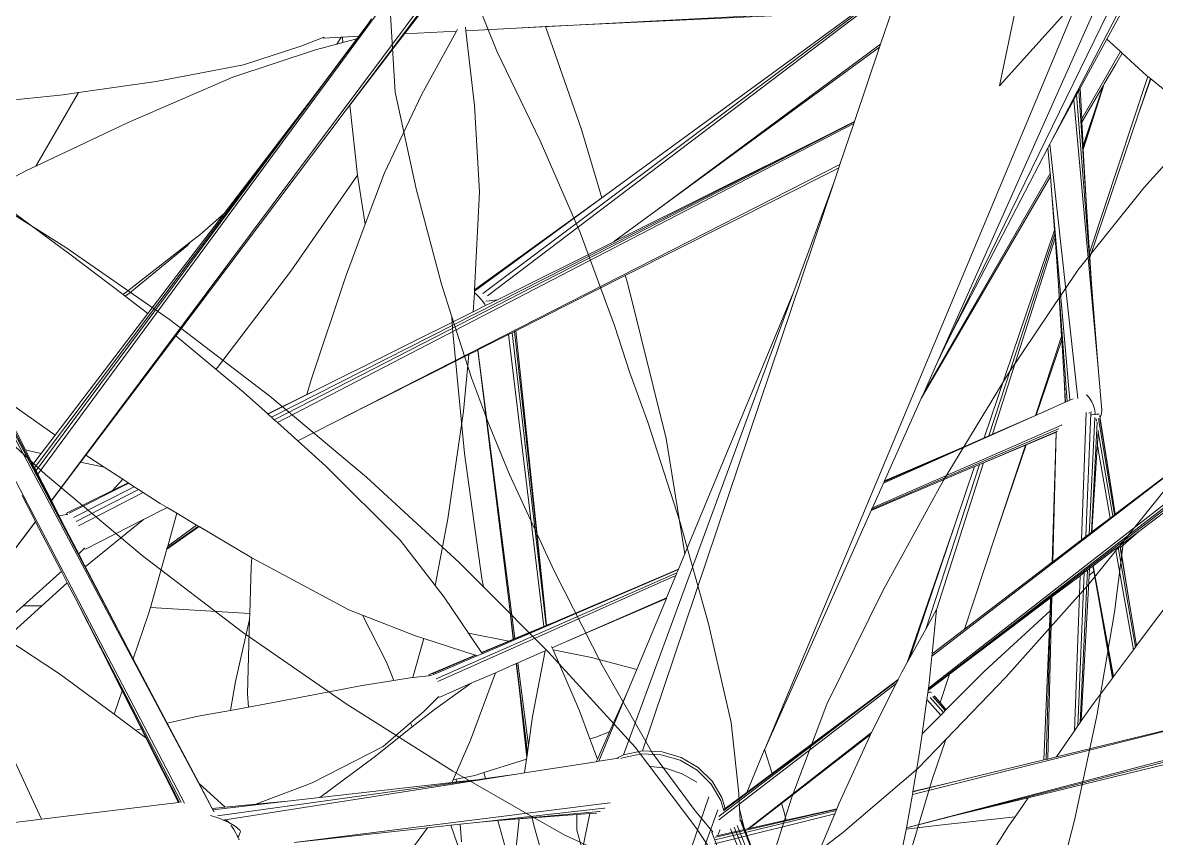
# Model space of a CAD drawing. Header units: millimetres. Extents: x 18 to 174501, y 22 to 24571.
# Drawn here: x 22223.2 to 22362, y 5864.1 to 5964 of the extents above; entities that cross this region are included whole.
import ezdxf

# ---------------------------------------------------------------- set-up
doc = ezdxf.new("R2010")
doc.units = ezdxf.units.MM
doc.header["$MEASUREMENT"] = 0
doc.layers.add('Edges', color=7, linetype='Continuous', lineweight=18)

# ---------------------------------------------------------------- blocks, each defined once
blk = doc.blocks.new('BAMBOOPLAN')
at = {"layer": 'Edges'}
for p, q in [((-1.2122, 12.7413), (-1.2841, 12.5703)), ((-1.2841, 12.5703), (-1.3467, 12.3961)), ((-2.5293, 12.5373), (-2.4326, 12.4265)), ((-2.6366, 12.4436), (-2.5775, 12.3004)), ((-2.4326, 12.4265), (-2.3097, 12.303)), ((-1.3467, 12.3961), (-1.4028, 12.1847)), ((-2.3097, 12.303), (-2.1917, 12.1742)), ((-2.5775, 12.3004), (-2.4877, 12.1529)), ((-1.4028, 12.1847), (-1.4492, 11.9711)), ((-2.1917, 12.1742), (-2.0815, 12.0402)), ((-2.4877, 12.1529), (-2.3914, 12.0096)), ((-1.0751, 12.0874), (-1.1162, 11.9745)), ((-2.0815, 12.0402), (-2.0293, 11.9708)), ((-2.3914, 12.0096), (-2.3554, 11.9617)), ((-2.0293, 11.9708), (-1.971, 11.8994)), ((-1.4492, 11.9711), (-1.4858, 11.7558)), ((-1.1162, 11.9745), (-1.1494, 11.8832)), ((-1.1162, 11.9745), (-1.0908, 11.8513)), ((-2.3554, 11.9617), (-2.3478, 11.9429)), ((-2.3554, 11.9617), (-2.287, 11.8708)), ((-2.3478, 11.9429), (-2.2568, 11.7425)), ((-3.2482, 11.9056), (-3.0336, 11.8556)), ((-1.971, 11.8994), (-1.8604, 11.752)), ((-2.287, 11.8708), (-2.2332, 11.8054)), ((-1.1494, 11.8832), (-1.2329, 11.6828)), ((-3.0336, 11.8556), (-2.8212, 11.7958)), ((-1.0908, 11.8513), (-1.0609, 11.6698)), ((-2.8212, 11.7958), (-2.6117, 11.7264)), ((-2.2332, 11.8054), (-2.1702, 11.734)), ((-1.8604, 11.752), (-1.756, 11.6006)), ((-1.4858, 11.7558), (-1.514, 11.535)), ((-2.2568, 11.7425), (-2.1566, 11.5461)), ((-2.1702, 11.734), (-2.0416, 11.5999)), ((-2.6117, 11.7264), (-2.4055, 11.6476)), ((-1.2329, 11.6828), (-1.297, 11.545)), ((-1.0609, 11.6698), (-1.0385, 11.487)), ((-2.4055, 11.6476), (-2.2032, 11.5597)), ((-2.0416, 11.5999), (-1.9079, 11.4714)), ((-1.756, 11.6006), (-1.6621, 11.4502)), ((-3.14, 11.5569), (-2.9377, 11.4689)), ((-2.2032, 11.5597), (-2.1492, 11.5332)), ((-2.1566, 11.5461), (-2.1492, 11.5332)), ((-2.1492, 11.5332), (-2.0053, 11.4627)), ((-1.514, 11.535), (-1.5192, 11.3616)), ((-1.297, 11.545), (-1.3269, 11.4809)), ((-1.297, 11.545), (-1.297, 11.471)), ((-1.9079, 11.4714), (-1.7745, 11.3546)), ((-1.3269, 11.4809), (-1.4149, 11.3314)), ((-1.297, 11.471), (-1.2894, 11.2868)), ((-1.0385, 11.487), (-1.0234, 11.3032)), ((-2.9377, 11.4689), (-2.7316, 11.3901)), ((-2.0053, 11.4627), (-1.8066, 11.3549)), ((-1.6621, 11.4502), (-1.6088, 11.3371)), ((-2.7316, 11.3901), (-2.522, 11.3207)), ((-1.8066, 11.3549), (-1.6606, 11.2564)), ((-1.7745, 11.3546), (-1.6714, 11.2838)), ((-1.5192, 11.3616), (-1.515, 11.2054)), ((-1.6088, 11.3371), (-1.5989, 11.3121)), ((-1.4149, 11.3314), (-1.5062, 11.195)), ((-2.522, 11.3207), (-2.3097, 11.261)), ((-1.5989, 11.3121), (-1.5817, 11.2849)), ((-1.5989, 11.3121), (-1.5915, 11.2937)), ((-1.5895, 11.2937), (-1.5915, 11.2937)), ((-1.5915, 11.2937), (-1.5908, 11.2919)), ((-1.5883, 11.2927), (-1.5895, 11.2937)), ((-1.5885, 11.2906), (-1.5149, 11.2036)), ((-1.5883, 11.2927), (-1.5817, 11.2849)), ((-1.6714, 11.2838), (-1.6311, 11.2596)), ((-0.5329, 10.0512), (-1.6024, 11.274)), ((-0.7768, 10.3326), (-1.5974, 11.2788)), ((-0.852, 10.4202), (-1.5932, 11.2834)), ((-1.5817, 11.2849), (-1.515, 11.2054)), ((-2.3097, 11.261), (-2.095, 11.2109)), ((-1.6606, 11.2564), (-1.5731, 11.1898)), ((-1.6313, 11.2574), (-1.6311, 11.2596)), ((-1.6313, 11.2574), (-1.5731, 11.1898)), ((-1.6311, 11.2596), (-1.6296, 11.2588)), ((-2.095, 11.2109), (-1.9382, 11.1811)), ((-1.9382, 11.1811), (-1.9298, 11.1677)), ((-1.9382, 11.1811), (-1.873, 11.1687)), ((-1.9298, 11.1677), (-1.8037, 10.9865)), ((-1.873, 11.1687), (-1.6976, 11.1526)), ((3.634, -1.6645), (3.5384, -2.4491)), ((3.6548, -1.6566), (3.5947, -2.0664)), ((3.5326, -2.4972), (3.6034, -1.6887)), ((3.642, -1.7851), (3.6288, -1.8637)), ((2.1456, -3.2292), (2.5992, -1.8133)), ((2.4097, -2.4178), (2.605, -1.8166)), ((2.6093, -1.8181), (2.4543, -2.2838)), ((3.4778, -2.0026), (3.4548, -1.823)), ((3.4681, -3.2333), (3.5589, -1.8089)), ((3.4778, -2.0026), (3.5524, -1.8264)), ((3.6288, -1.8637), (3.6125, -1.9603)), ((3.6288, -1.8637), (3.6583, -1.8765)), ((2.5174, -1.8841), (2.1083, -3.1934)), ((3.6325, -2.0097), (3.6583, -1.8765)), ((3.6578, -1.9001), (3.6621, -1.8782)), ((3.6622, -1.8783), (3.6578, -1.9001)), ((3.6583, -1.8765), (3.6621, -1.8782)), ((3.6621, -1.8782), (3.6622, -1.8783)), ((3.6622, -1.8783), (3.7156, -1.9015)), ((3.65, -1.9392), (3.6578, -1.9001)), ((3.7156, -1.9015), (3.7181, -1.9024)), ((3.7218, -2.227), (3.7181, -1.9024)), ((3.7181, -1.9024), (3.7233, -1.9043)), ((3.7237, -1.9677), (3.7233, -1.9043)), ((3.7233, -1.9043), (3.724, -1.9045)), ((3.724, -1.9045), (3.7237, -1.9677)), ((3.724, -1.9045), (3.7583, -1.9168)), ((2.6459, -2.1825), (3.2567, -1.9355)), ((3.2567, -1.9384), (3.2572, -2.0015)), ((3.635, -2.0156), (3.6493, -1.943)), ((3.6493, -1.943), (3.65, -1.9392)), ((3.6493, -1.943), (3.6497, -1.9652)), ((3.65, -1.9392), (3.6528, -2.0598)), ((2.6929, -2.1637), (3.1987, -1.9616)), ((3.2038, -1.9595), (2.7414, -2.6405)), ((3.2087, -1.9576), (2.7508, -2.642)), ((2.9178, -2.3661), (3.1987, -1.9616)), ((3.6125, -1.9603), (3.6117, -1.9648)), ((3.6325, -2.0097), (3.6125, -1.9603)), ((3.6087, -1.9831), (3.5947, -2.0664)), ((3.6104, -1.9727), (3.6087, -1.9831)), ((3.8018, -2.4126), (3.6087, -1.9831)), ((3.6117, -1.9648), (3.6104, -1.9727)), ((3.7429, -2.2771), (3.6104, -1.9727)), ((3.6868, -2.1437), (3.6117, -1.9648)), ((3.6502, -2.0532), (3.6497, -1.9652)), ((3.6497, -1.9652), (3.6512, -2.0556)), ((3.7251, -2.2348), (3.7237, -1.9677)), ((2.9803, -2.4051), (3.2572, -2.0015)), ((3.2572, -2.0015), (3.2572, -2.0067)), ((2.9803, -2.4051), (3.2572, -2.0067)), ((3.2572, -2.0067), (3.2583, -2.144)), ((3.635, -2.0156), (3.6325, -2.0097)), ((3.6502, -2.0532), (3.635, -2.0156)), ((3.6512, -2.0556), (3.6502, -2.0532)), ((3.6528, -2.0598), (3.6512, -2.0556)), ((3.6868, -2.1437), (3.6528, -2.0598)), ((3.5931, -2.077), (3.5384, -2.4491)), ((3.5941, -2.07), (3.5931, -2.077)), ((3.6115, -2.1184), (3.5931, -2.077)), ((3.5947, -2.0664), (3.5941, -2.07)), ((3.5941, -2.07), (3.7856, -2.4745)), ((3.7039, -3.039), (4.3226, -2.0866)), ((3.7045, -3.042), (4.3287, -2.0901)), ((3.7057, -3.0412), (4.3342, -2.0929)), ((3.5278, -2.552), (3.6115, -2.1184)), ((3.6137, -2.1232), (3.6115, -2.1184)), ((3.5267, -2.5638), (3.6137, -2.1232)), ((3.6266, -2.1522), (3.6137, -2.1232)), ((3.2583, -2.1446), (2.4683, -2.9685)), ((3.2583, -2.148), (2.4754, -2.9715)), ((3.2583, -2.144), (3.2068, -2.1972)), ((3.2583, -2.144), (3.2583, -2.1446)), ((3.2583, -2.1446), (3.2583, -2.148)), ((3.2583, -2.148), (3.2588, -2.2237)), ((3.7735, -2.482), (3.6266, -2.1522)), ((3.6511, -2.2093), (3.6266, -2.1522)), ((3.7218, -2.227), (3.6868, -2.1437)), ((2.5633, -2.2159), (2.6459, -2.1825)), ((2.6459, -2.1825), (2.6929, -2.1637)), ((2.8111, -2.3133), (2.6929, -2.1637)), ((3.2068, -2.1972), (2.4624, -2.966)), ((2.9301, -2.4788), (3.2068, -2.1972)), ((2.4762, -2.2192), (2.4636, -2.2562)), ((2.4636, -2.2562), (2.5481, -2.2221)), ((2.5266, -2.3474), (2.5481, -2.2221)), ((2.5481, -2.2221), (2.5488, -2.2178)), ((2.5633, -2.2159), (2.5607, -2.2104)), ((2.6203, -2.3346), (2.5633, -2.2159)), ((3.6534, -2.5933), (3.6511, -2.2093)), ((3.6538, -2.2154), (3.6511, -2.2093)), ((3.6538, -2.2154), (3.6598, -2.5873)), ((3.6566, -2.2221), (3.6538, -2.2154)), ((3.6566, -2.2221), (3.665, -2.5825)), ((3.6894, -2.2983), (3.6566, -2.2221)), ((2.5697, -2.9382), (3.2588, -2.2237)), ((2.9668, -2.5299), (3.251, -2.2376)), ((3.251, -2.2376), (3.2589, -2.2294)), ((3.2589, -2.2296), (3.251, -2.2376)), ((3.2588, -2.2237), (3.2589, -2.2294)), ((3.2589, -2.2294), (3.2589, -2.2296)), ((3.2589, -2.2296), (3.2591, -2.2554)), ((3.7251, -2.2348), (3.7218, -2.227)), ((3.7429, -2.2771), (3.7251, -2.2348)), ((2.3977, -2.2602), (2.1033, -3.1886)), ((2.3977, -2.2602), (2.3893, -2.2863)), ((2.4008, -2.2503), (2.3977, -2.2602)), ((2.4636, -2.2562), (2.4543, -2.2838)), ((3.2591, -2.2554), (3.255, -2.4597)), ((3.2591, -2.2554), (3.2668, -3.3059)), ((3.8018, -2.4126), (3.7429, -2.2771)), ((2.3328, -2.3091), (2.3609, -2.2978)), ((2.3876, -2.2915), (2.3523, -2.401)), ((2.3578, -2.3116), (2.3609, -2.2978)), ((2.3609, -2.2978), (2.3628, -2.297)), ((2.3628, -2.297), (2.3893, -2.2863)), ((2.3668, -2.3056), (2.3628, -2.297)), ((2.3668, -2.3056), (2.3876, -2.2915)), ((2.3893, -2.2863), (2.3876, -2.2915)), ((2.4543, -2.2838), (2.414, -2.405)), ((3.7236, -2.3811), (3.6894, -2.2983)), ((3.7698, -2.4855), (3.6894, -2.2983)), ((2.3006, -2.3346), (2.3311, -2.3084)), ((2.3255, -2.3335), (2.3578, -2.3116)), ((2.3311, -2.3084), (2.3324, -2.3073)), ((2.3311, -2.3084), (2.3328, -2.3091)), ((2.3578, -2.3116), (2.3668, -2.3056)), ((2.8838, -2.4144), (2.8111, -2.3133)), ((2.2042, -2.4261), (2.3255, -2.3335)), ((2.2148, -2.3993), (2.3006, -2.3346)), ((2.6778, -2.4746), (2.6203, -2.3346)), ((2.5097, -2.4975), (2.5266, -2.3474)), ((2.7264, -2.6417), (2.9178, -2.3661)), ((2.8838, -2.4144), (2.9178, -2.3661)), ((3.7253, -2.5268), (3.7236, -2.3811)), ((3.7259, -2.3867), (3.7236, -2.3811)), ((2.0801, -2.4768), (2.2148, -2.3993)), ((4.0884, -2.3821), (3.6912, -2.984)), ((3.7266, -2.5256), (3.7259, -2.3867)), ((3.7521, -2.4501), (3.7259, -2.3867)), ((2.3523, -2.401), (2.0994, -3.1849)), ((2.2575, -2.8864), (2.4097, -2.4178)), ((2.268, -2.6559), (2.3523, -2.401)), ((2.414, -2.405), (2.4097, -2.4178)), ((2.4667, -2.5164), (2.414, -2.405)), ((2.7257, -2.6391), (2.8838, -2.4144)), ((2.9299, -2.4785), (2.9803, -2.4051)), ((3.8322, -2.4801), (3.8018, -2.4126)), ((2.0569, -2.5604), (2.2042, -2.4261)), ((3.2243, -2.9559), (3.255, -2.4597)), ((3.255, -2.4597), (3.2376, -3.3232)), ((3.5384, -2.4491), (3.5326, -2.4972)), ((3.7672, -2.4879), (3.7521, -2.4501)), ((3.7676, -2.4875), (3.7521, -2.4501)), ((1.9577, -2.5395), (2.0801, -2.4768)), ((2.7257, -2.6391), (2.6778, -2.4746)), ((2.7683, -2.6435), (2.9286, -2.4803)), ((2.9286, -2.4803), (2.9299, -2.4785)), ((2.9286, -2.4803), (2.9301, -2.4788)), ((2.9301, -2.4788), (2.9299, -2.4785)), ((3.7781, -2.4778), (3.7735, -2.482)), ((3.7988, -2.4638), (3.7977, -2.4635)), ((3.8025, -2.4656), (3.7988, -2.4638)), ((3.8065, -2.4684), (3.8025, -2.4656)), ((3.8106, -2.472), (3.8065, -2.4684)), ((3.8145, -2.4761), (3.8106, -2.472)), ((3.818, -2.4805), (3.8145, -2.4761)), ((3.834, -2.4865), (3.8322, -2.4801)), ((2.5073, -2.5935), (2.5097, -2.4975)), ((3.5278, -2.552), (3.5326, -2.4972)), ((3.7672, -2.4879), (3.7463, -2.5074)), ((3.7676, -2.4875), (3.7672, -2.4879)), ((3.7698, -2.4855), (3.7676, -2.4875)), ((3.7735, -2.482), (3.7698, -2.4855)), ((3.8725, -2.7064), (3.8074, -2.493)), ((3.8125, -2.4924), (3.8166, -2.4886)), ((3.8125, -2.4924), (3.8125, -2.4924)), ((3.8778, -2.6985), (3.8159, -2.4915)), ((3.8186, -2.4936), (3.8176, -2.4942)), ((3.8207, -2.4848), (3.818, -2.4805)), ((3.8238, -2.491), (3.8186, -2.4936)), ((3.8226, -2.4889), (3.8207, -2.4848)), ((3.8231, -2.4907), (3.8226, -2.4889)), ((3.827, -2.4894), (3.8238, -2.491)), ((3.8247, -2.4967), (3.8247, -2.4966)), ((3.8819, -2.6923), (3.8247, -2.4967)), ((3.827, -2.4894), (3.8259, -2.4889)), ((3.8276, -2.4891), (3.827, -2.4894)), ((3.8299, -2.4881), (3.8276, -2.4891)), ((3.8295, -2.5014), (3.8276, -2.498)), ((3.8298, -2.4844), (3.83, -2.4848)), ((3.8301, -2.4881), (3.8299, -2.4881)), ((3.9129, -2.6457), (3.8315, -2.4961)), ((3.8316, -2.4811), (3.8316, -2.4812)), ((3.8317, -2.4901), (3.8316, -2.4898)), ((3.832, -2.4893), (3.8321, -2.4895)), ((3.8336, -2.4937), (3.8323, -2.4912)), ((3.8336, -2.4937), (3.8337, -2.4934)), ((3.8344, -2.495), (3.8336, -2.4937)), ((3.8337, -2.4934), (3.834, -2.4865)), ((3.8338, -2.4951), (3.8973, -2.6138)), ((3.8344, -2.495), (3.8973, -2.6138)), ((4.0184, -2.4872), (3.9137, -2.6445)), ((2.4109, -2.7132), (2.4667, -2.5164)), ((2.47, -2.5232), (2.4667, -2.5164)), ((3.7463, -2.5074), (3.5126, -2.7254)), ((3.7463, -2.5074), (3.7266, -2.5256)), ((3.8295, -2.5015), (3.8295, -2.5014)), ((3.8317, -2.5031), (3.8316, -2.5026)), ((3.8847, -2.6881), (3.8317, -2.5031)), ((3.838, -2.5157), (3.8386, -2.518)), ((3.9107, -2.649), (3.8386, -2.518)), ((3.8386, -2.518), (3.8409, -2.5263)), ((1.9337, -2.6615), (1.9577, -2.5395)), ((1.9338, -2.5517), (1.9577, -2.5395)), ((2.5073, -2.5935), (2.47, -2.5232)), ((2.8172, -2.6837), (2.9668, -2.5299)), ((2.9746, -2.5408), (2.9668, -2.5299)), ((3.5081, -2.7761), (3.7713, -2.5357)), ((3.5085, -2.7725), (3.7741, -2.5277)), ((3.7253, -2.5268), (3.665, -2.5825)), ((3.7266, -2.5256), (3.7253, -2.5268)), ((3.7713, -2.5357), (3.7715, -2.5355)), ((3.7741, -2.5277), (3.7744, -2.5274)), ((3.8409, -2.5263), (3.845, -2.5412)), ((3.8428, -2.5332), (3.845, -2.5412)), ((1.7844, -2.6208), (1.9338, -2.5517)), ((3.1277, -2.7757), (2.9746, -2.5408)), ((3.5267, -2.5638), (3.5278, -2.552)), ((3.6607, -2.6397), (3.7697, -2.541)), ((3.7673, -2.5447), (3.7269, -2.5807)), ((3.7692, -2.543), (3.7673, -2.5447)), ((3.7691, -2.5425), (3.7693, -2.5429)), ((3.7693, -2.5429), (3.7692, -2.543)), ((3.7692, -2.543), (3.8367, -2.7601)), ((3.7693, -2.5429), (3.8376, -2.7588)), ((3.7697, -2.541), (3.7701, -2.5406)), ((3.9075, -2.6538), (3.845, -2.5412)), ((3.845, -2.5412), (3.8457, -2.5439)), ((3.8457, -2.5439), (3.8852, -2.6873)), ((4.0426, -2.5408), (3.9626, -2.6597)), ((1.9294, -2.6851), (2.0569, -2.5604)), ((3.5129, -2.7213), (3.5267, -2.5638)), ((2.5048, -2.6919), (2.5073, -2.5935)), ((3.6534, -2.5933), (3.6313, -2.6137)), ((3.6598, -2.5873), (3.6534, -2.5933)), ((3.665, -2.5825), (3.6598, -2.5873)), ((3.7259, -2.5816), (3.6662, -2.6348)), ((3.7269, -2.5807), (3.7259, -2.5816)), ((3.7278, -2.7477), (3.7259, -2.5816)), ((3.7278, -2.7477), (3.7269, -2.5807)), ((3.6313, -2.6137), (3.5128, -2.7233)), ((3.5129, -2.7213), (3.6313, -2.6137)), ((3.8973, -2.6138), (3.9137, -2.6445)), ((3.6662, -2.6348), (3.6607, -2.6397)), ((3.6662, -2.6348), (3.6725, -2.9046)), ((2.1988, -2.8653), (2.268, -2.6559)), ((2.2394, -2.7052), (2.268, -2.6559)), ((2.7264, -2.6417), (2.7257, -2.6391)), ((2.7272, -2.6443), (2.7264, -2.6417)), ((2.7277, -2.6445), (2.7272, -2.6443)), ((2.732, -2.6609), (2.7272, -2.6443)), ((2.7352, -2.6477), (2.7277, -2.6445)), ((2.7431, -2.6521), (2.7352, -2.6477)), ((2.7508, -2.6574), (2.7431, -2.6521)), ((2.7529, -2.6592), (2.7508, -2.6574)), ((2.7562, -2.6491), (2.7511, -2.6519)), ((2.7529, -2.6592), (2.7683, -2.6435)), ((2.7646, -2.645), (2.7562, -2.6491)), ((2.7683, -2.6435), (2.7646, -2.645)), ((3.508, -2.7779), (3.6537, -2.646)), ((3.6537, -2.646), (3.6572, -2.6428)), ((3.6543, -2.7518), (3.6537, -2.646)), ((3.6607, -2.6397), (3.6572, -2.6428)), ((3.6607, -2.6397), (3.6657, -2.9426)), ((3.9075, -2.6538), (3.8852, -2.6873)), ((3.9107, -2.649), (3.9075, -2.6538)), ((3.9129, -2.6457), (3.9107, -2.649)), ((3.9137, -2.6445), (3.9129, -2.6457)), ((2.5877, -3.6467), (1.5447, -2.6785)), ((2.3427, -3.4173), (1.5485, -2.6738)), ((2.2693, -3.3479), (1.5516, -2.6693)), ((1.9294, -2.6851), (1.9337, -2.6615)), ((2.5205, -2.8957), (2.7358, -2.6766)), ((2.7358, -2.6766), (2.732, -2.6609)), ((2.7358, -2.6766), (2.7529, -2.6592)), ((3.9626, -2.6597), (3.9399, -2.6934)), ((3.9416, -2.6967), (3.9626, -2.6597)), ((1.861, -2.757), (1.9164, -2.6977)), ((1.9164, -2.6977), (1.9294, -2.6851)), ((2.5066, -2.8818), (2.5048, -2.6919)), ((2.7654, -2.737), (2.8074, -2.6938)), ((2.8074, -2.6938), (2.8122, -2.6888)), ((3.0322, -3.1564), (2.8074, -2.6938)), ((2.8122, -2.6888), (2.8155, -2.6855)), ((3.0356, -3.1534), (2.8122, -2.6888)), ((2.8155, -2.6855), (2.8172, -2.6837)), ((2.8155, -2.6855), (3.019, -3.1164)), ((2.8172, -2.6837), (3.019, -3.1164)), ((3.8778, -2.6985), (3.8725, -2.7064)), ((3.8819, -2.6923), (3.8778, -2.6985)), ((3.8847, -2.6881), (3.8819, -2.6923)), ((3.8852, -2.6873), (3.8847, -2.6881)), ((3.9373, -2.6973), (3.9342, -2.7018)), ((3.9394, -2.6941), (3.9373, -2.6973)), ((4.023, -2.853), (3.9373, -2.6973)), ((3.9399, -2.6934), (3.9394, -2.6941)), ((3.9904, -2.7878), (3.9394, -2.6941)), ((3.9399, -2.6934), (3.9416, -2.6967)), ((3.9416, -2.6967), (3.9904, -2.7878)), ((2.2278, -2.7232), (2.2394, -2.7052)), ((2.3446, -2.9146), (2.4109, -2.7132)), ((3.8725, -2.7064), (3.8376, -2.7588)), ((3.9342, -2.7018), (3.9068, -2.7424)), ((4.0212, -2.8585), (3.9342, -2.7018)), ((2.1468, -2.8481), (2.2278, -2.7232)), ((2.157, -2.8414), (2.2252, -2.7301)), ((2.2252, -2.7301), (2.2278, -2.7232)), ((2.7532, -2.7495), (2.7653, -2.7371)), ((2.7653, -2.7371), (2.7654, -2.737)), ((2.7653, -2.7371), (2.9618, -3.1385)), ((2.7654, -2.737), (2.9911, -3.1931)), ((3.5085, -2.7725), (3.5126, -2.7254)), ((3.5126, -2.7254), (3.5128, -2.7233)), ((3.5128, -2.7233), (3.5129, -2.7213)), ((4.0241, -2.8496), (4.0655, -2.7203)), ((2.5697, -2.9382), (2.7532, -2.7495)), ((2.7764, -2.8461), (2.7532, -2.7495)), ((3.6542, -3.0084), (3.6543, -2.7518)), ((3.6558, -2.9993), (3.6543, -2.7518)), ((3.7298, -2.9207), (3.7278, -2.7477)), ((3.7474, -3.2823), (4.541, -2.7524)), ((3.8223, -3.2332), (4.5473, -2.7563)), ((3.8997, -2.7531), (3.8958, -2.7588)), ((3.9022, -2.7493), (3.8997, -2.7531)), ((3.9746, -3.0091), (3.8997, -2.7531)), ((3.9023, -2.7492), (3.9022, -2.7493)), ((3.9051, -2.7595), (3.9022, -2.7493)), ((3.9065, -2.7429), (3.9023, -2.7492)), ((3.9023, -2.7492), (3.9051, -2.7595)), ((3.9055, -2.7607), (3.911, -2.7509)), ((3.9068, -2.7424), (3.9065, -2.7429)), ((3.9065, -2.7429), (3.911, -2.7509)), ((3.9068, -2.7424), (4.0034, -2.9142)), ((3.911, -2.7509), (3.9452, -2.8124)), ((1.8666, -2.7585), (2.0359, -2.8114)), ((3.2243, -2.9559), (3.1277, -2.7757)), ((3.4681, -3.2333), (3.508, -2.7779)), ((3.508, -2.7779), (3.5081, -2.7761)), ((3.5081, -2.7761), (3.5085, -2.7725)), ((3.8367, -2.7601), (3.7298, -2.9207)), ((3.8376, -2.7588), (3.8367, -2.7601)), ((3.8908, -2.7663), (3.8563, -2.8175)), ((3.8958, -2.7588), (3.8908, -2.7663)), ((3.9699, -3.0258), (3.8908, -2.7663)), ((3.9727, -3.016), (3.8958, -2.7588)), ((3.9055, -2.7607), (3.9051, -2.7595)), ((3.9756, -3.0057), (3.9055, -2.7607)), ((4.0241, -2.8496), (3.9904, -2.7878)), ((2.0359, -2.8114), (2.1468, -2.8481)), ((3.8563, -2.8175), (3.8551, -2.8193)), ((3.8563, -2.8175), (3.9419, -3.0879)), ((4.0025, -2.9172), (3.9452, -2.8124)), ((3.9452, -2.8124), (4.0028, -2.916)), ((3.8547, -2.8199), (3.7308, -3.0039)), ((3.8551, -2.8193), (3.8547, -2.8199)), ((3.8611, -2.8412), (3.8547, -2.8199)), ((3.8551, -2.8193), (3.9392, -3.0896)), ((2.1468, -2.8481), (2.1512, -2.8495)), ((2.1512, -2.8495), (2.157, -2.8414)), ((2.1512, -2.8495), (2.1988, -2.8653)), ((2.8123, -3.0334), (2.7764, -2.8461)), ((4.3049, -2.8547), (3.738, -3.2238)), ((3.7876, -2.9778), (3.8611, -2.8412)), ((3.9361, -3.0916), (3.8611, -2.8412)), ((4.3049, -2.8547), (3.9549, -3.0795)), ((4.0212, -2.8585), (4.023, -2.853)), ((4.023, -2.853), (4.0241, -2.8496)), ((2.1149, -3.119), (2.1988, -2.8653)), ((4.0034, -2.9142), (4.0212, -2.8585)), ((2.1767, -3.1351), (2.2575, -2.8864)), ((2.2575, -2.8864), (2.3431, -2.9185)), ((2.4547, -2.9627), (2.5205, -2.8957)), ((2.508, -2.9083), (2.5066, -2.8818)), ((2.508, -2.9083), (2.5205, -2.8957)), ((2.3431, -2.9185), (2.3446, -2.9146)), ((2.4543, -2.9626), (2.508, -2.9083)), ((3.6724, -2.904), (3.6657, -2.9426)), ((3.6724, -2.904), (3.6725, -2.9046)), ((3.6725, -2.9046), (3.6903, -2.9801)), ((4.0025, -2.9172), (4.0028, -2.916)), ((4.0028, -2.916), (4.0034, -2.9142)), ((1.7662, -2.9263), (2.5387, -3.654)), ((2.3431, -2.9185), (2.4019, -2.9405)), ((3.7298, -2.9207), (3.6903, -2.9801)), ((4.3046, -2.9231), (3.9315, -3.163)), ((3.9856, -2.9697), (4.0025, -2.9172)), ((2.4019, -2.9405), (2.4543, -2.9626)), ((2.5197, -2.9901), (2.5697, -2.9382)), ((3.2225, -2.985), (3.2243, -2.9559)), ((3.6657, -2.9426), (3.6558, -2.9993)), ((2.4543, -2.9626), (2.4547, -2.9627)), ((2.4547, -2.9627), (2.4624, -2.966)), ((2.4624, -2.966), (2.4683, -2.9685)), ((2.4683, -2.9685), (2.4754, -2.9715)), ((2.4754, -2.9715), (2.5197, -2.9901)), ((3.9756, -3.0057), (3.9856, -2.9697)), ((2.5197, -2.9901), (2.5802, -3.0156)), ((3.2221, -2.992), (2.8841, -3.3044)), ((2.9462, -3.2367), (3.2225, -2.9855)), ((3.0449, -3.1451), (3.2225, -2.985)), ((3.2218, -2.9967), (3.2221, -2.992)), ((3.2221, -2.992), (3.2225, -2.9855)), ((3.2225, -2.9855), (3.2225, -2.985)), ((3.6903, -2.9801), (3.6912, -2.984)), ((3.6912, -2.984), (3.7021, -3.0299)), ((3.7456, -3.0641), (3.7876, -2.9778)), ((2.5802, -3.0156), (2.7456, -3.0955)), ((3.2218, -2.9967), (2.8883, -3.3079)), ((3.2192, -3.039), (3.2218, -2.9967)), ((3.6542, -3.0084), (3.6509, -3.0276)), ((3.6558, -2.9993), (3.6542, -3.0084)), ((3.7308, -3.0039), (3.7057, -3.0412)), ((3.7314, -3.0559), (3.7308, -3.0039)), ((3.9699, -3.0258), (3.9727, -3.016)), ((3.9727, -3.016), (3.9746, -3.0091)), ((3.9746, -3.0091), (3.9756, -3.0057)), ((2.8293, -3.1505), (2.8123, -3.0334)), ((3.6509, -3.0276), (3.649, -3.0418)), ((3.7021, -3.0299), (3.7039, -3.039)), ((3.9549, -3.0795), (3.9699, -3.0258)), ((3.0755, -3.1714), (3.2192, -3.039)), ((3.0755, -3.1714), (3.2191, -3.0401)), ((3.2108, -3.1743), (3.2191, -3.0401)), ((3.2191, -3.0401), (3.2192, -3.039)), ((3.6489, -3.0422), (3.4307, -3.37)), ((3.648, -3.0496), (3.4324, -3.3763)), ((3.6043, -3.1078), (3.649, -3.0418)), ((3.648, -3.0496), (3.6352, -3.1448)), ((3.6489, -3.0422), (3.648, -3.0496)), ((3.649, -3.0418), (3.6489, -3.0422)), ((3.7039, -3.039), (3.7045, -3.042)), ((3.7045, -3.042), (3.7046, -3.0428)), ((3.7046, -3.0428), (3.7057, -3.0412)), ((3.7046, -3.0428), (3.7054, -3.047)), ((3.7074, -3.0452), (3.7054, -3.047)), ((3.7054, -3.047), (3.7077, -3.0586)), ((3.7102, -3.0439), (3.7074, -3.0452)), ((3.7113, -3.0444), (3.7102, -3.0439)), ((3.7426, -3.0704), (3.7121, -3.0533)), ((3.7158, -3.05), (3.7445, -3.0663)), ((3.7204, -3.0495), (3.7177, -3.048)), ((3.7187, -3.0487), (3.7451, -3.0639)), ((3.7204, -3.0495), (3.7314, -3.0559)), ((3.7397, -3.0763), (3.7077, -3.0586)), ((3.7077, -3.0586), (3.7195, -3.1178)), ((3.7314, -3.0559), (3.7451, -3.0639)), ((3.7397, -3.0763), (3.7426, -3.0704)), ((3.7426, -3.0704), (3.7445, -3.0663)), ((3.7445, -3.0663), (3.7456, -3.0641)), ((3.7451, -3.0639), (3.7456, -3.0641)), ((1.9946, -3.0843), (2.1149, -3.119)), ((1.9946, -3.0843), (2.0739, -3.1604)), ((3.7195, -3.1178), (3.7397, -3.0763)), ((3.9361, -3.0916), (3.7929, -3.1835)), ((3.9392, -3.0896), (3.9361, -3.0916)), ((3.9419, -3.0879), (3.9392, -3.0896)), ((3.9549, -3.0795), (3.9419, -3.0879)), ((2.7456, -3.0955), (2.8293, -3.1505)), ((3.4355, -3.3575), (3.6043, -3.1078)), ((3.494, -3.2692), (3.6043, -3.1078)), ((2.1022, -3.1576), (2.1149, -3.119)), ((3.019, -3.1164), (3.0362, -3.1528)), ((3.7195, -3.1178), (3.7273, -3.1572)), ((2.146, -3.2296), (2.1721, -3.1492)), ((2.1721, -3.1492), (2.1767, -3.1351)), ((2.1721, -3.1492), (2.2138, -3.1442)), ((2.1767, -3.1351), (2.2138, -3.1442)), ((2.2138, -3.1442), (2.2517, -3.1535)), ((2.2412, -3.1777), (2.2517, -3.1535)), ((2.2517, -3.1535), (2.2625, -3.1562)), ((2.8293, -3.1505), (2.8508, -3.1647)), ((2.9446, -3.2354), (3.0449, -3.1451)), ((2.9618, -3.1385), (2.9891, -3.195)), ((2.9618, -3.1385), (2.9893, -3.1947)), ((3.0322, -3.1564), (3.0356, -3.1534)), ((3.0356, -3.1534), (3.0362, -3.1528)), ((3.0362, -3.1528), (3.0449, -3.1451)), ((3.4863, -3.3739), (3.6352, -3.1448)), ((3.5265, -3.3134), (3.6347, -3.1485)), ((3.6341, -3.1529), (3.6219, -3.2798)), ((3.6347, -3.1485), (3.6341, -3.1529)), ((3.6352, -3.1448), (3.6347, -3.1485)), ((2.0739, -3.1604), (2.0836, -3.1598)), ((2.0739, -3.1604), (2.0946, -3.1803)), ((2.0836, -3.1598), (2.1022, -3.1576)), ((2.0946, -3.1803), (2.1022, -3.1576)), ((2.1823, -3.24), (2.2642, -3.1566)), ((2.2751, -3.1593), (2.1921, -3.2451)), ((2.2833, -3.1613), (2.1984, -3.2499)), ((2.2927, -3.1636), (2.2052, -3.2557)), ((2.2412, -3.1777), (2.2625, -3.1562)), ((2.2625, -3.1562), (2.2642, -3.1566)), ((2.2642, -3.1566), (2.2751, -3.1593)), ((2.2751, -3.1593), (2.2833, -3.1613)), ((2.2833, -3.1613), (2.2927, -3.1636)), ((2.2927, -3.1636), (2.3272, -3.1721)), ((2.3272, -3.1721), (2.3414, -3.175)), ((2.8508, -3.1647), (2.9116, -3.2105)), ((2.9911, -3.1931), (3.0322, -3.1564)), ((3.0583, -3.1872), (3.0755, -3.1714)), ((3.1292, -3.1807), (3.2108, -3.1743)), ((3.2081, -3.2177), (3.2108, -3.1743)), ((3.7273, -3.1572), (3.7371, -3.2185)), ((3.9315, -3.163), (3.8223, -3.2332)), ((3.9206, -3.2019), (3.9315, -3.163)), ((2.0946, -3.1803), (2.0994, -3.1849)), ((2.0994, -3.1849), (2.1033, -3.1886)), ((2.1033, -3.1886), (2.1083, -3.1934)), ((2.1083, -3.1934), (2.1456, -3.2292)), ((2.1796, -3.2399), (2.2412, -3.1777)), ((2.3092, -3.2083), (2.3414, -3.175)), ((2.3414, -3.175), (2.3606, -3.1789)), ((2.3641, -3.2382), (2.3606, -3.1789)), ((2.3606, -3.1789), (2.4001, -3.187)), ((2.3641, -3.2382), (2.4001, -3.187)), ((2.3643, -3.243), (2.4036, -3.1877)), ((2.4048, -3.1879), (2.3644, -3.2441)), ((2.4051, -3.188), (2.3644, -3.2441)), ((2.4001, -3.187), (2.4036, -3.1877)), ((2.4036, -3.1877), (2.4048, -3.1879)), ((2.4048, -3.1879), (2.4051, -3.188)), ((2.4051, -3.188), (2.5101, -3.2094)), ((2.9893, -3.1947), (2.9911, -3.1931)), ((3.0487, -3.1961), (3.0484, -3.1946)), ((3.0583, -3.1872), (3.0564, -3.185)), ((3.061, -3.19), (3.0583, -3.1872)), ((3.061, -3.19), (3.1292, -3.1807)), ((3.1395, -3.2753), (3.061, -3.19)), ((3.7371, -3.2185), (3.7929, -3.1835)), ((3.7929, -3.1835), (3.7372, -3.2193)), ((2.2298, -3.2907), (2.3092, -3.2083)), ((2.2397, -3.3195), (2.3092, -3.2083)), ((2.514, -3.2251), (2.5101, -3.2094)), ((2.5101, -3.2094), (2.5186, -3.2112)), ((2.5186, -3.2112), (2.7, -3.2401)), ((2.9116, -3.2105), (2.9826, -3.2008)), ((2.9116, -3.2105), (2.9442, -3.2351)), ((2.9442, -3.2351), (2.9826, -3.2008)), ((2.9826, -3.2008), (2.9891, -3.195)), ((2.9891, -3.195), (2.9893, -3.1947)), ((3.0102, -3.2315), (3.0487, -3.1961)), ((3.065, -3.3116), (3.0487, -3.1961)), ((3.7955, -3.2612), (3.9206, -3.2019)), ((3.9152, -3.2214), (3.9206, -3.2019)), ((2.1456, -3.2292), (2.146, -3.2296)), ((2.146, -3.2296), (2.1673, -3.25)), ((2.5384, -3.3027), (2.514, -3.2251)), ((2.9786, -3.2606), (3.0078, -3.2337)), ((3.0078, -3.2337), (3.0082, -3.2333)), ((3.0078, -3.2337), (3.0262, -3.2717)), ((3.0082, -3.2333), (3.0102, -3.2315)), ((3.0082, -3.2333), (3.0772, -3.3743)), ((3.0102, -3.2315), (3.0749, -3.3623)), ((3.2001, -3.348), (3.2081, -3.2177)), ((3.2013, -3.2932), (3.2081, -3.2177)), ((3.4629, -3.3149), (3.468, -3.2339)), ((3.468, -3.2339), (3.4681, -3.2333)), ((3.494, -3.2692), (3.468, -3.2339)), ((3.7371, -3.2185), (3.7372, -3.2193)), ((3.7372, -3.2193), (3.738, -3.2238)), ((3.738, -3.2238), (3.7474, -3.2823)), ((3.7474, -3.2825), (3.8223, -3.2332)), ((3.8543, -3.4748), (3.9152, -3.2214)), ((2.0944, -3.2379), (2.1315, -3.2732)), ((2.1673, -3.25), (2.1787, -3.2442)), ((2.1673, -3.25), (2.1834, -3.2655)), ((2.1796, -3.2399), (2.1786, -3.2416)), ((2.1786, -3.2416), (2.1787, -3.2442)), ((2.1787, -3.2442), (2.181, -3.243)), ((2.3643, -3.243), (2.3641, -3.2382)), ((2.3644, -3.2441), (2.3643, -3.243)), ((2.3644, -3.2441), (2.3706, -3.3499)), ((2.7, -3.2401), (2.7257, -3.2412)), ((2.7928, -3.3055), (2.7257, -3.2412)), ((2.7257, -3.2412), (2.8254, -3.2453)), ((2.8254, -3.2453), (2.8409, -3.245)), ((2.8409, -3.245), (2.9354, -3.2429)), ((2.8446, -3.3155), (2.8409, -3.245)), ((2.8714, -3.3001), (2.9354, -3.2429)), ((2.8736, -3.2995), (2.9364, -3.2429)), ((2.8765, -3.3), (2.9433, -3.2393)), ((2.9354, -3.2429), (2.9364, -3.2429)), ((2.9364, -3.2429), (2.9392, -3.2428)), ((2.9433, -3.2393), (2.9462, -3.2367)), ((2.9442, -3.2351), (2.9446, -3.2354)), ((2.9446, -3.2354), (2.9462, -3.2367)), ((2.1078, -3.3472), (2.1315, -3.2732)), ((2.1078, -3.3472), (2.1318, -3.2735)), ((2.1315, -3.2732), (2.1318, -3.2735)), ((2.1318, -3.2735), (2.2028, -3.3409)), ((2.1834, -3.2655), (2.2063, -3.2874)), ((2.9447, -3.2919), (2.9786, -3.2606)), ((2.9762, -3.3864), (2.9786, -3.2606)), ((3.0788, -3.3827), (3.0262, -3.2717)), ((3.0262, -3.2717), (3.0782, -3.3792)), ((3.4629, -3.3149), (3.494, -3.2692)), ((3.7477, -3.2845), (3.7955, -3.2612)), ((2.2063, -3.2874), (2.2215, -3.302)), ((2.2215, -3.302), (2.2269, -3.2907)), ((2.2269, -3.2907), (2.2278, -3.2887)), ((2.2298, -3.2907), (2.2269, -3.2907)), ((2.8988, -3.3561), (2.9447, -3.2919)), ((2.9004, -3.3326), (2.9447, -3.2919)), ((3.1729, -3.3161), (3.1395, -3.2753)), ((3.1817, -3.3096), (3.2013, -3.2932)), ((3.1966, -3.3451), (3.2013, -3.2932)), ((3.4372, -3.4069), (3.6212, -3.2913)), ((3.6211, -3.2938), (3.4375, -3.4117)), ((3.5437, -3.3384), (3.6213, -3.2904)), ((3.6211, -3.2938), (3.6207, -3.3001)), ((3.6212, -3.2913), (3.6211, -3.2938)), ((3.6213, -3.2904), (3.6212, -3.2913)), ((3.6219, -3.2798), (3.6213, -3.2904)), ((3.7474, -3.2823), (3.7474, -3.2825)), ((3.7474, -3.2825), (3.7477, -3.2845)), ((3.7477, -3.2845), (3.7479, -3.2855)), ((3.7479, -3.2855), (3.7639, -3.4146)), ((2.2215, -3.302), (2.2397, -3.3195)), ((2.3706, -3.3499), (2.5384, -3.3027)), ((2.5417, -3.3131), (2.5384, -3.3027)), ((2.5538, -3.4233), (2.5417, -3.3131)), ((2.5807, -3.4372), (2.5417, -3.3131)), ((2.8151, -3.3314), (2.7928, -3.3055)), ((2.8446, -3.3155), (2.8702, -3.3037)), ((2.8702, -3.3037), (2.8748, -3.3016)), ((2.8703, -3.3018), (2.8702, -3.3037)), ((2.8714, -3.3001), (2.8703, -3.3018)), ((3.0749, -3.3623), (3.065, -3.3116)), ((3.1729, -3.3161), (3.1817, -3.3096)), ((3.2668, -3.3059), (3.2376, -3.3232)), ((3.2668, -3.3112), (3.2376, -3.3285)), ((3.2998, -3.2961), (3.2668, -3.3059)), ((3.2998, -3.3014), (3.2668, -3.3112)), ((3.3344, -3.2946), (3.2998, -3.2961)), ((3.3344, -3.2999), (3.2998, -3.3014)), ((3.3683, -3.3014), (3.3344, -3.2946)), ((3.3683, -3.3067), (3.3344, -3.2999)), ((3.3991, -3.3161), (3.3683, -3.3014)), ((3.3991, -3.3214), (3.3683, -3.3067)), ((3.6207, -3.3001), (3.439, -3.4184)), ((3.4872, -3.3734), (3.5265, -3.3134)), ((3.5336, -3.323), (3.5265, -3.3134)), ((3.6207, -3.3001), (3.6166, -3.3696)), ((2.2397, -3.3195), (2.2693, -3.3479)), ((2.7658, -3.3579), (2.8151, -3.3314)), ((2.8151, -3.3314), (2.8438, -3.3159)), ((2.8438, -3.3159), (2.8446, -3.3155)), ((2.8824, -3.3653), (2.8984, -3.3332)), ((2.8984, -3.3332), (2.8988, -3.3323)), ((2.8984, -3.3332), (2.9004, -3.3326)), ((3.1966, -3.3451), (3.1729, -3.3161)), ((3.2275, -3.3335), (3.2001, -3.348)), ((3.2376, -3.3232), (3.2275, -3.3335)), ((3.23, -3.3321), (3.2275, -3.3335)), ((3.231, -3.3317), (3.23, -3.3321)), ((3.2376, -3.3285), (3.2354, -3.3307)), ((3.3147, -3.3215), (3.2896, -3.3268)), ((3.3456, -3.3213), (3.3147, -3.3215)), ((3.3743, -3.3268), (3.3456, -3.3213)), ((3.4248, -3.3376), (3.3991, -3.3161)), ((3.4248, -3.3429), (3.3991, -3.3214)), ((3.4361, -3.354), (3.4629, -3.3149)), ((3.5437, -3.3384), (3.5336, -3.323)), ((2.1592, -3.4194), (2.2008, -3.345)), ((2.2008, -3.345), (2.2028, -3.3409)), ((2.2028, -3.3409), (2.2189, -3.3563)), ((2.3427, -3.4173), (2.2693, -3.3479)), ((2.3713, -3.3629), (2.3706, -3.3499)), ((3.1962, -3.3501), (3.0841, -3.4095)), ((3.1962, -3.3501), (3.1966, -3.3451)), ((3.2001, -3.348), (3.1962, -3.3501)), ((3.4057, -4.483), (3.4026, -3.3439)), ((3.4361, -3.354), (3.4248, -3.3376)), ((3.4357, -3.3587), (3.4248, -3.3429)), ((3.4872, -3.3734), (3.5437, -3.3384)), ((2.1899, -3.4092), (2.2189, -3.3563)), ((2.2189, -3.3563), (2.2424, -3.3785)), ((2.3714, -3.4442), (2.3713, -3.3629)), ((2.6445, -3.4274), (2.7658, -3.3579)), ((2.867, -3.3918), (2.8824, -3.3653)), ((2.8721, -3.3977), (2.8988, -3.3561)), ((3.0772, -3.3743), (3.0749, -3.3623)), ((3.4118, -4.1245), (3.4248, -3.3602)), ((3.4307, -3.37), (3.4305, -3.3704)), ((3.4351, -3.3555), (3.4361, -3.354)), ((3.4354, -3.3577), (3.4355, -3.3575)), ((2.3112, -3.4448), (2.2424, -3.3785)), ((2.2424, -3.3785), (2.5325, -3.6541)), ((2.8351, -3.4466), (2.867, -3.3918)), ((2.8721, -3.3977), (2.867, -3.3918)), ((2.97, -3.462), (2.9762, -3.3864)), ((3.0166, -3.4321), (3.0794, -3.3855)), ((3.0782, -3.3792), (3.0772, -3.3743)), ((3.0788, -3.3827), (3.0782, -3.3792)), ((3.0794, -3.3855), (3.0788, -3.3827)), ((3.0841, -3.4095), (3.0794, -3.3855)), ((3.4324, -3.3763), (3.4323, -3.3764)), ((3.4401, -3.3926), (3.4397, -3.4028)), ((3.4401, -3.3923), (3.4401, -3.3926)), ((3.4426, -3.401), (3.4863, -3.3739)), ((3.4863, -3.3739), (3.4872, -3.3734)), ((2.1493, -3.4834), (2.1899, -3.4092)), ((2.1592, -3.4194), (2.1899, -3.4092)), ((2.7429, -3.6564), (3.2422, -3.4106)), ((2.8261, -3.4696), (2.8721, -3.3977)), ((3.0841, -3.4095), (3.0717, -3.4161)), ((3.2422, -3.4106), (3.2426, -3.4104)), ((3.2427, -3.4103), (3.2429, -3.4102)), ((3.4369, -3.4071), (3.4372, -3.4069)), ((3.4378, -3.4039), (3.4397, -3.4028)), ((3.4397, -3.4028), (3.4426, -3.401)), ((2.1266, -3.4776), (2.1592, -3.4194)), ((2.3714, -3.4442), (2.3427, -3.4173)), ((2.5621, -3.474), (2.5538, -3.4233)), ((2.5897, -3.4583), (2.6445, -3.4274)), ((3.0717, -3.4161), (2.6154, -3.6581)), ((3.0031, -3.4421), (3.0166, -3.4321)), ((3.0228, -3.441), (3.0166, -3.4321)), ((3.0717, -3.4161), (3.0228, -3.441)), ((3.0379, -3.5164), (3.2359, -3.4224)), ((3.2302, -3.4304), (3.0741, -3.5002)), ((3.2313, -3.43), (3.2302, -3.4304)), ((3.2359, -3.4224), (3.237, -3.4219)), ((2.5297, -3.6554), (2.3112, -3.4448)), ((2.3714, -3.5034), (2.3112, -3.4448)), ((2.4646, -3.5314), (2.3714, -3.4442)), ((2.5897, -3.4583), (2.5807, -3.4372)), ((3.0091, -3.448), (2.6005, -3.656)), ((2.7382, -3.5473), (2.8351, -3.4466)), ((2.9746, -3.4592), (3.0031, -3.4421)), ((2.9765, -3.4635), (3.0091, -3.448)), ((3.0228, -3.441), (3.0091, -3.448)), ((3.1943, -3.4487), (3.1012, -3.4886)), ((3.2155, -3.4396), (3.1943, -3.4487)), ((3.1943, -3.4487), (3.2032, -3.4745)), ((3.2268, -3.4348), (3.2155, -3.4396)), ((3.2155, -3.4396), (3.2235, -3.5026)), ((2.5621, -3.474), (2.5897, -3.4583)), ((2.7592, -3.5673), (2.9696, -3.4668)), ((2.7592, -3.5673), (2.8261, -3.4696)), ((2.9696, -3.4668), (2.97, -3.462)), ((2.9696, -3.4668), (2.9765, -3.4635)), ((2.97, -3.462), (2.9746, -3.4592)), ((2.9765, -3.4635), (2.9746, -3.4592)), ((2.2581, -3.5111), (2.1493, -3.4834)), ((2.5118, -3.5024), (2.5621, -3.474)), ((3.1012, -3.4886), (3.0741, -3.5002)), ((3.1216, -3.5768), (3.1012, -3.4886)), ((3.2032, -3.4745), (3.222, -3.5014)), ((2.3715, -3.547), (2.2581, -3.5111)), ((2.3715, -3.547), (2.3714, -3.5034)), ((2.4251, -3.5557), (2.3714, -3.5034)), ((2.4646, -3.5314), (2.5118, -3.5024)), ((3.0667, -3.5035), (3.0379, -3.5164)), ((3.0741, -3.5002), (3.0667, -3.5035)), ((3.0982, -3.5484), (3.0667, -3.5035)), ((2.5518, -3.613), (2.4646, -3.5314)), ((2.9919, -3.5382), (3.0067, -3.5312)), ((3.0067, -3.5312), (3.0379, -3.5164)), ((3.0193, -3.5595), (3.0067, -3.5312)), ((2.4163, -3.5612), (2.3715, -3.547)), ((2.6575, -3.6148), (2.7382, -3.5473)), ((2.9549, -3.5558), (2.9919, -3.5382)), ((3.0341, -3.5916), (2.9919, -3.5382)), ((2.4163, -3.5612), (2.4251, -3.5557)), ((2.4377, -3.568), (2.4163, -3.5612)), ((2.4377, -3.568), (2.4251, -3.5557)), ((2.5282, -3.6561), (2.4377, -3.568)), ((2.7078, -3.5918), (2.7592, -3.5673)), ((2.7429, -3.6564), (2.9549, -3.5558)), ((2.9119, -3.6919), (2.9549, -3.5558)), ((2.5895, -3.6483), (2.7078, -3.5918)), ((2.6575, -3.6148), (2.7078, -3.5918)), ((2.6086, -3.6373), (2.5518, -3.613)), ((2.5877, -3.6467), (2.5518, -3.613)), ((2.6086, -3.6373), (2.6575, -3.6148)), ((2.5878, -3.6468), (2.5877, -3.6467)), ((2.5878, -3.6468), (2.6086, -3.6373)), ((2.5895, -3.6483), (2.5878, -3.6468)), ((2.5917, -3.6504), (2.5895, -3.6483)), ((2.5917, -3.6504), (2.5924, -3.651)), ((2.5282, -3.6561), (2.3112, -3.762)), ((2.5285, -3.6559), (2.5282, -3.6561)), ((2.5325, -3.6541), (2.5327, -3.6543)), ((2.5327, -3.6543), (2.5328, -3.6544)), ((2.5387, -3.654), (2.5388, -3.654)), ((2.5907, -3.6593), (2.5887, -3.6596)), ((2.5948, -3.6591), (2.5907, -3.6593)), ((2.5988, -3.659), (2.5948, -3.6591)), ((2.6079, -3.6592), (2.5988, -3.659)), ((2.6126, -3.6596), (2.6079, -3.6592)), ((2.6148, -3.6584), (2.6126, -3.6596)), ((2.614, -3.6597), (2.6126, -3.6596)), ((2.6172, -3.6599), (2.614, -3.6597)), ((2.6143, -3.659), (2.6148, -3.6584)), ((2.6148, -3.6584), (2.6151, -3.6581)), ((2.6154, -3.6581), (2.6151, -3.6581)), ((2.6173, -3.6582), (2.6154, -3.6581)), ((2.6229, -3.6607), (2.6172, -3.6599)), ((2.6207, -3.6595), (2.6173, -3.6582)), ((2.6229, -3.6607), (2.6207, -3.6595)), ((2.6262, -3.6612), (2.6229, -3.6607)), ((2.6342, -3.6627), (2.6262, -3.6612)), ((2.6301, -3.6653), (2.6283, -3.6641)), ((2.6355, -3.6694), (2.6301, -3.6653)), ((2.6408, -3.6646), (2.6342, -3.6627)), ((2.6408, -3.674), (2.6355, -3.6694)), ((2.6454, -3.6667), (2.6408, -3.6646)), ((2.6478, -3.6687), (2.6454, -3.6667)), ((2.6469, -3.6801), (2.6477, -3.6706)), ((2.6477, -3.6706), (2.6478, -3.6687)), ((2.3112, -3.762), (2.2305, -3.6774)), ((2.6445, -3.6776), (2.6408, -3.674)), ((2.6446, -3.6763), (2.6445, -3.6776)), ((2.6457, -3.6788), (2.6445, -3.6776)), ((2.6468, -3.68), (2.6457, -3.6788)), ((2.647, -3.6784), (2.6468, -3.68)), ((2.6469, -3.6801), (2.6468, -3.68)), ((2.6499, -3.6833), (2.6469, -3.6801)), ((2.3112, -3.762), (2.1335, -3.8488))]:
    blk.add_line(p, q, dxfattribs=at)

msp = doc.modelspace()

# ---------------------------------------------------------------- block references
at = {"xscale": 69.97983938875464, "yscale": 69.97983938875464, "zscale": 69.97983938875464, "rotation": 340.9588725647666}
for p in [(22158.48, 6168.11), (22158.48, 5082.93)]:
    msp.add_blockref('BAMBOOPLAN', p, dxfattribs=at)

doc.saveas('drawing.dxf')
